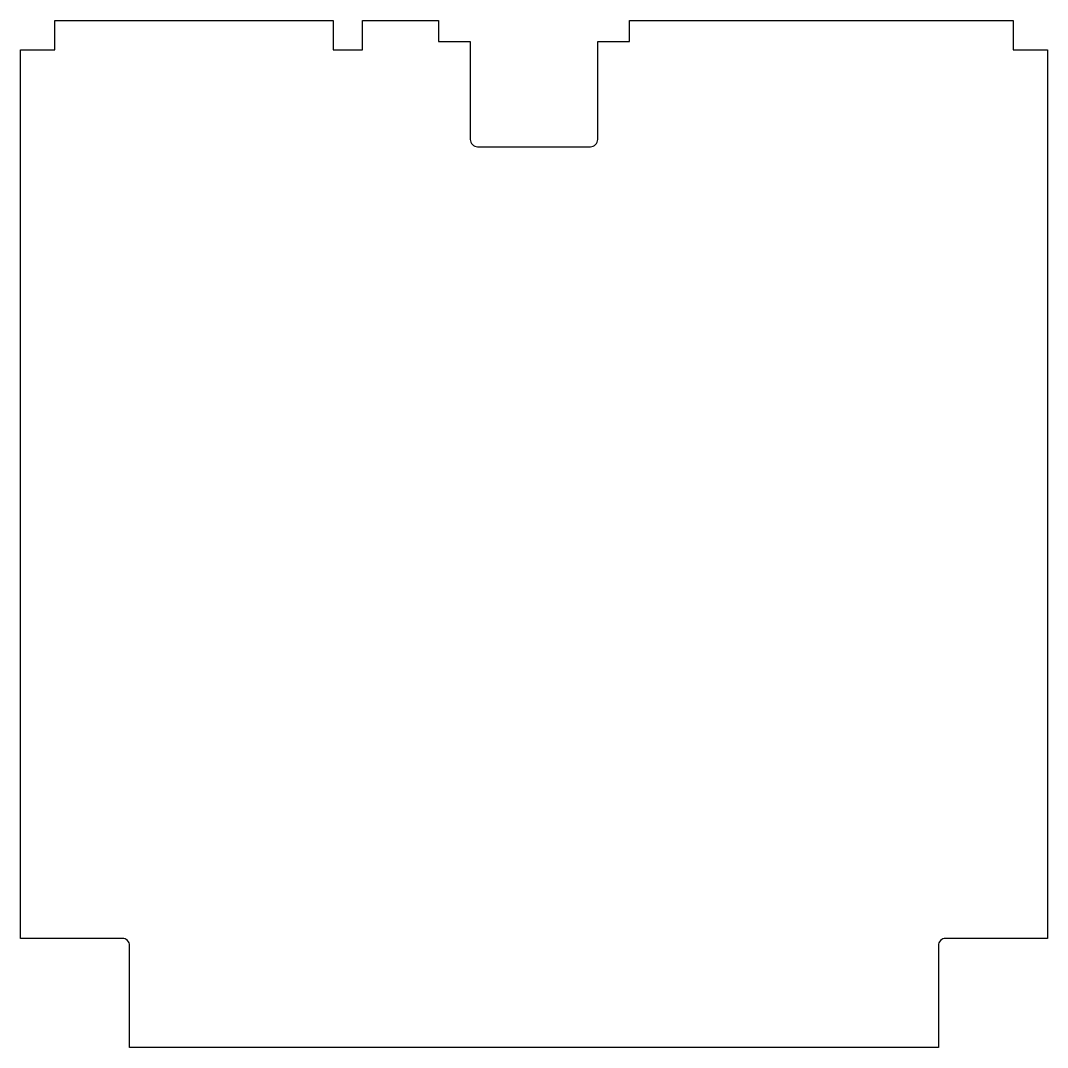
# Model space of a CAD drawing. Header units: millimetres. Extents: x 0 to 419, y 0 to 419.
import ezdxf

# ---------------------------------------------------------------- set-up
doc = ezdxf.new("R2010")
doc.units = ezdxf.units.MM
doc.layers.get('0').update_dxf_attribs({"linetype": 'CONTINUOUS'})

msp = doc.modelspace()

# ---------------------------------------------------------------- linework, layer by layer
msp.add_lwpolyline([(374.5, 0), (44.5, 0), (44.5, 41.5, 0.414214), (41.5, 44.5), (0, 44.5), (0, 407), (14, 407), (14, 419), (127.5, 419), (127.5, 407), (139.5, 407), (139.5, 419), (170.5, 419), (170.5, 410.5), (183.5, 410.5), (183.5, 370.5, 0.414214), (186.5, 367.5), (232.5, 367.5, 0.414214), (235.5, 370.5), (235.5, 410.5), (248.5, 410.5), (248.5, 419), (405, 419), (405, 407), (419, 407), (419, 44.5), (377.5, 44.5, 0.414214), (374.5, 41.5)], format="xyb", close=True)

doc.saveas('drawing.dxf')
